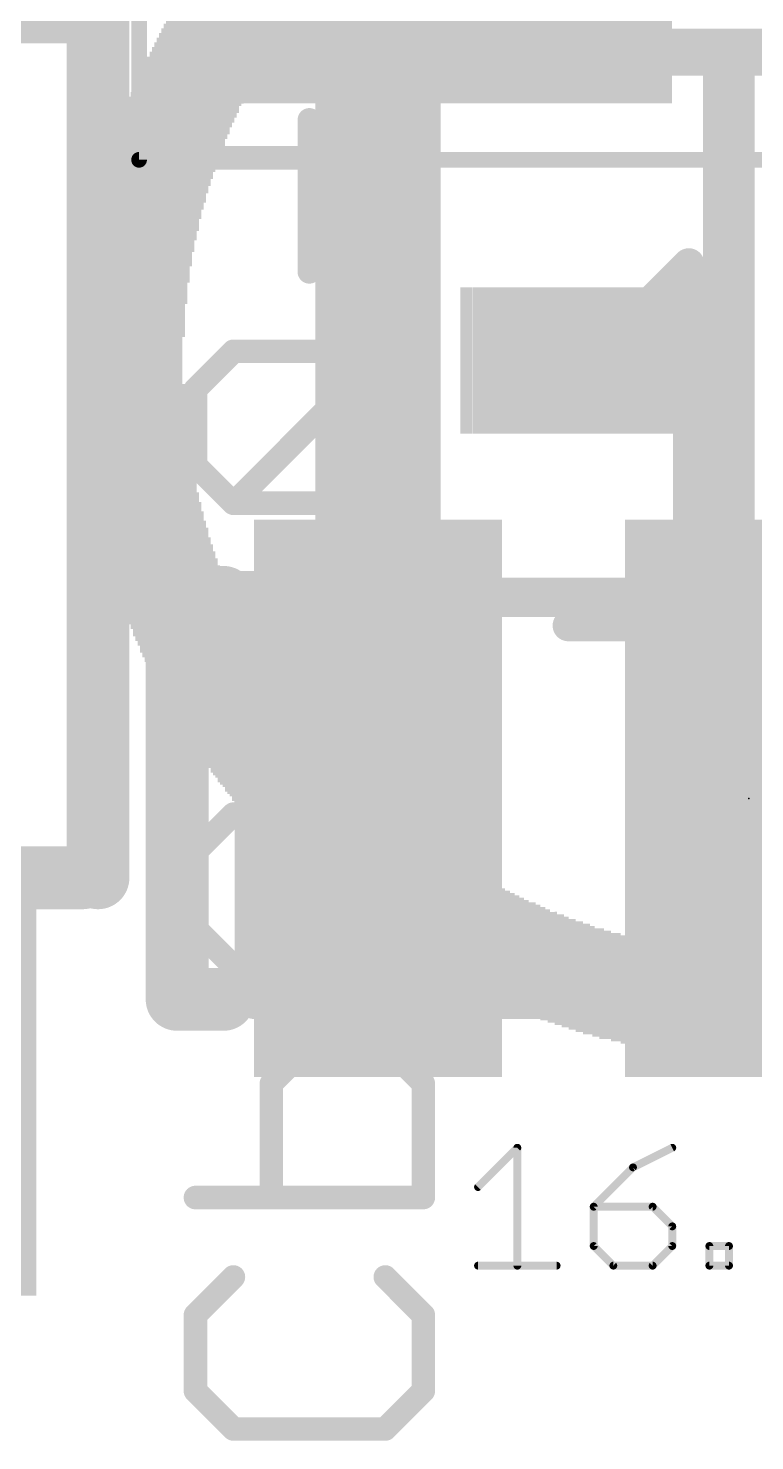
# Model space of a CAD drawing. Extents: x -7.5 to 53.1, y 33.1 to 75.6.
# Drawn here: x 25.354 to 27.705, y 41.229 to 45.797 of the extents above; entities that cross this region are included whole.
import ezdxf

# ---------------------------------------------------------------- set-up
doc = ezdxf.new("R2010")
doc.units = 0
for name, color, linetype in [('1', 22, 'CONTINUOUS'), ('21', 251, 'CONTINUOUS'), ('22', 2, 'CONTINUOUS'), ('23', 7, 'CONTINUOUS'), ('27', 253, 'CONTINUOUS'), ('28', 253, 'CONTINUOUS'), ('29', 253, 'CONTINUOUS'), ('30', 253, 'CONTINUOUS'), ('31', 253, 'CONTINUOUS'), ('39', 22, 'CONTINUOUS'), ('51', 53, 'CONTINUOUS'), ('52', 253, 'CONTINUOUS')]:
    doc.layers.add(name, color=color, linetype=linetype)

# ---------------------------------------------------------------- blocks, each defined once
blk = doc.blocks.new('RECT')
blk.add_solid([(-0.5, -0.5), (0.5, -0.5), (-0.5, 0.5), (0.5, 0.5)])

msp = doc.modelspace()

# ---------------------------------------------------------------- linework, layer by layer
at = {"layer": '1', "const_width": 0.4064}
msp.add_lwpolyline([(26.486, 43.307), (26.486, 46.105)], dxfattribs=at)
at = {"layer": '1', "const_width": 0.2032}
msp.add_lwpolyline([(26.3844, 43.307, 1), (26.5876, 43.307)], format="xyb", dxfattribs=at)
at = {"layer": '21', "const_width": 0.2032}
for points in [[(25.836, 42.657), (25.836, 43.957)], [(25.836, 43.957), (25.986, 43.957)], [(25.986, 42.657), (25.836, 42.657)]]:
    msp.add_lwpolyline(points, dxfattribs=at)
at = {"layer": '21', "const_width": 0.1016}
for points in [[(25.8868, 43.957, 1), (25.7852, 43.957)], [(25.836, 44.0078, 1), (25.836, 43.9062)], [(25.986, 43.9062, 1), (25.986, 44.0078)], [(25.836, 42.7078, 1), (25.836, 42.6062)], [(25.986, 42.6062, 1), (25.986, 42.7078)], [(25.7852, 42.657, 1), (25.8868, 42.657)]]:
    msp.add_lwpolyline(points, format="xyb", dxfattribs=at)
at = {"layer": '22', "const_width": 0.2032}
msp.add_lwpolyline([(25.58, 43.05), (25.58, 45.85)], dxfattribs=at)
at = {"layer": '22', "const_width": 0.1016}
msp.add_lwpolyline([(25.5292, 43.05, 1), (25.6308, 43.05)], format="xyb", dxfattribs=at)
at = {"layer": '23'}
msp.add_point((27.686, 43.307), dxfattribs=at)
at = {"layer": '27'}
for points, const_width in [([(27.1018, 44.6454), (27.4916, 45.0352)], 0.1016), ([(27.4916, 45.0352), (27.4916, 43.8658)], 0.1016), ([(27.1018, 43.8658), (27.8814, 43.8658)], 0.1016), ([(26.8097, 42.0499), (26.9368, 42.177)], 0.0254), ([(26.9368, 42.177), (26.9368, 41.7957)], 0.0254), ([(27.4381, 42.177), (27.311, 42.1135)], 0.0254), ([(27.311, 42.1135), (27.1839, 41.9864)], 0.0254), ([(27.1839, 41.9864), (27.1839, 41.8593)], 0.0254), ([(27.3746, 41.9864), (27.1839, 41.9864)], 0.0254), ([(27.4381, 41.9228), (27.3746, 41.9864)], 0.0254), ([(27.4381, 41.8593), (27.4381, 41.9228)], 0.0254), ([(27.1839, 41.8593), (27.2475, 41.7957)], 0.0254), ([(27.3746, 41.7957), (27.4381, 41.8593)], 0.0254), ([(27.5581, 41.7957), (27.5581, 41.8593)], 0.0254), ([(27.5581, 41.8593), (27.6217, 41.8593)], 0.0254), ([(27.6217, 41.8593), (27.6217, 41.7957)], 0.0254), ([(26.8097, 41.7957), (27.0639, 41.7957)], 0.0254), ([(27.2475, 41.7957), (27.3746, 41.7957)], 0.0254), ([(27.6217, 41.7957), (27.5581, 41.7957)], 0.0254)]:
    msp.add_lwpolyline(points, dxfattribs=dict(at, const_width=const_width))
for points, const_width in [([(27.517, 45.0352, 1), (27.4662, 45.0352)], 0.0508), ([(27.5096, 45.0172, 1), (27.4736, 45.0532)], 0.0508), ([(27.0838, 44.6634, 1), (27.1198, 44.6274)], 0.0508), ([(27.1018, 43.8912, 1), (27.1018, 43.8404)], 0.0508), ([(27.4662, 43.8658, 1), (27.517, 43.8658)], 0.0508), ([(26.9432, 42.177, 1), (26.9305, 42.177)], 0.0127), ([(26.9413, 42.1725, 1), (26.9323, 42.1815)], 0.0127), ([(27.441, 42.1713, 1), (27.4353, 42.1827)], 0.0127), ([(27.3082, 42.1191, 1), (27.3139, 42.1078)], 0.0127), ([(27.3155, 42.109, 1), (27.3065, 42.118)], 0.0127), ([(26.8052, 42.0544, 1), (26.8142, 42.0454)], 0.0127), ([(27.1839, 41.9927, 1), (27.1839, 41.98)], 0.0127), ([(27.1794, 41.9909, 1), (27.1884, 41.9819)], 0.0127), ([(27.1903, 41.9864, 1), (27.1776, 41.9864)], 0.0127), ([(27.3791, 41.9909, 1), (27.3701, 41.9819)], 0.0127), ([(27.3746, 41.98, 1), (27.3746, 41.9927)], 0.0127), ([(27.4445, 41.9228, 1), (27.4318, 41.9228)], 0.0127), ([(27.4336, 41.9183, 1), (27.4426, 41.9273)], 0.0127), ([(27.1884, 41.8637, 1), (27.1794, 41.8548)], 0.0127), ([(27.1776, 41.8593, 1), (27.1903, 41.8593)], 0.0127), ([(27.4318, 41.8593, 1), (27.4445, 41.8593)], 0.0127), ([(27.4426, 41.8548, 1), (27.4336, 41.8637)], 0.0127), ([(27.5645, 41.8593, 1), (27.5518, 41.8593)], 0.0127), ([(27.5581, 41.8656, 1), (27.5581, 41.8529)], 0.0127), ([(27.628, 41.8593, 1), (27.6153, 41.8593)], 0.0127), ([(27.6217, 41.8529, 1), (27.6217, 41.8656)], 0.0127), ([(26.8097, 41.8021, 1), (26.8097, 41.7894)], 0.0127), ([(26.9305, 41.7957, 1), (26.9432, 41.7957)], 0.0127), ([(27.0639, 41.7894, 1), (27.0639, 41.8021)], 0.0127), ([(27.2475, 41.8021, 1), (27.2475, 41.7894)], 0.0127), ([(27.243, 41.7912, 1), (27.2519, 41.8002)], 0.0127), ([(27.3701, 41.8002, 1), (27.3791, 41.7912)], 0.0127), ([(27.3746, 41.7894, 1), (27.3746, 41.8021)], 0.0127), ([(27.5581, 41.8021, 1), (27.5581, 41.7894)], 0.0127), ([(27.5518, 41.7957, 1), (27.5645, 41.7957)], 0.0127), ([(27.6153, 41.7957, 1), (27.628, 41.7957)], 0.0127), ([(27.6217, 41.7894, 1), (27.6217, 41.8021)], 0.0127)]:
    msp.add_lwpolyline(points, format="xyb", dxfattribs=dict(at, const_width=const_width))
at = {"layer": '28', "const_width": 0.0762}
for points in [[(26.2639, 45.0097), (26.2639, 45.5012)], [(25.8953, 45.3783), (26.6325, 45.3783)], [(26.6325, 45.3783), (26.2639, 45.0097)], [(26.0182, 44.7528), (25.8953, 44.6299)], [(26.5097, 44.7528), (26.0182, 44.7528)], [(26.0182, 44.2613), (26.5097, 44.7528)], [(26.6325, 44.6299), (26.5097, 44.7528)], [(25.8953, 44.6299), (25.8953, 44.3841)], [(26.6325, 44.3841), (26.6325, 44.6299)], [(25.8953, 44.3841), (26.0182, 44.2613)], [(26.5097, 44.2613), (26.6325, 44.3841)], [(26.0182, 44.2613), (26.5097, 44.2613)], [(26.0182, 44.0043), (25.8953, 43.8815)], [(26.141, 44.0043), (26.0182, 44.0043)], [(26.2639, 43.8815), (26.141, 44.0043)], [(26.3868, 44.0043), (26.2639, 43.8815)], [(26.5097, 44.0043), (26.3868, 44.0043)], [(26.6325, 43.8815), (26.5097, 44.0043)], [(25.8953, 43.8815), (25.8953, 43.6357)], [(26.2639, 43.6357), (26.2639, 43.8815)], [(26.6325, 43.6357), (26.6325, 43.8815)], [(25.8953, 43.6357), (26.0182, 43.5129)], [(26.141, 43.5129), (26.2639, 43.6357)], [(26.2639, 43.6357), (26.3868, 43.5129)], [(26.5097, 43.5129), (26.6325, 43.6357)], [(26.0182, 43.5129), (26.141, 43.5129)], [(26.3868, 43.5129), (26.5097, 43.5129)], [(25.8953, 43.1331), (26.0182, 43.2559)], [(26.0182, 43.2559), (26.5097, 43.2559)], [(26.2639, 42.8873), (26.2639, 43.2559)], [(26.5097, 43.2559), (26.6325, 43.1331)], [(25.8953, 42.8873), (25.8953, 43.1331)], [(26.6325, 43.1331), (26.6325, 42.8873)], [(26.0182, 42.7644), (25.8953, 42.8873)], [(26.3868, 42.7644), (26.2639, 42.8873)], [(26.6325, 42.8873), (26.5097, 42.7644)], [(26.5097, 42.7644), (26.3868, 42.7644)], [(26.2639, 42.5075), (26.141, 42.3846)], [(26.5097, 42.5075), (26.2639, 42.5075)], [(26.6325, 42.3846), (26.5097, 42.5075)], [(26.141, 42.3846), (26.141, 42.016)], [(26.6325, 42.016), (26.6325, 42.3846)], [(25.8953, 42.016), (26.6325, 42.016)], [(25.8953, 41.6362), (26.0182, 41.7591)], [(26.5097, 41.7591), (26.6325, 41.6362)], [(25.8953, 41.3905), (25.8953, 41.6362)], [(26.6325, 41.6362), (26.6325, 41.3905)], [(26.0182, 41.2676), (25.8953, 41.3905)], [(26.6325, 41.3905), (26.5097, 41.2676)], [(26.5097, 41.2676), (26.0182, 41.2676)]]:
    msp.add_lwpolyline(points, dxfattribs=at)
at = {"layer": '28', "const_width": 0.0381}
for points in [[(26.283, 45.5012, 1), (26.2449, 45.5012)], [(25.8953, 45.3973, 1), (25.8953, 45.3592)], [(26.646, 45.3648, 1), (26.6191, 45.3918)], [(26.6325, 45.3592, 1), (26.6325, 45.3973)], [(26.2504, 45.0232, 1), (26.2774, 44.9962)], [(26.2449, 45.0097, 1), (26.283, 45.0097)], [(26.0182, 44.7718, 1), (26.0182, 44.7337)], [(26.0316, 44.7393, 1), (26.0047, 44.7662)], [(26.5231, 44.7662, 1), (26.4962, 44.7393)], [(26.5231, 44.7393, 1), (26.4962, 44.7662)], [(26.5097, 44.7337, 1), (26.5097, 44.7718)], [(25.8818, 44.6434, 1), (25.9088, 44.6164)], [(25.9144, 44.6299, 1), (25.8763, 44.6299)], [(26.6516, 44.6299, 1), (26.6135, 44.6299)], [(26.6191, 44.6164, 1), (26.646, 44.6434)], [(25.9088, 44.3976, 1), (25.8818, 44.3707)], [(25.8763, 44.3841, 1), (25.9144, 44.3841)], [(26.6135, 44.3841, 1), (26.6516, 44.3841)], [(26.646, 44.3707, 1), (26.6191, 44.3976)], [(26.0182, 44.2803, 1), (26.0182, 44.2422)], [(26.0047, 44.2747, 1), (26.0316, 44.2478)], [(26.0047, 44.2478, 1), (26.0316, 44.2747)], [(26.4962, 44.2747, 1), (26.5231, 44.2478)], [(26.5097, 44.2422, 1), (26.5097, 44.2803)], [(26.0182, 44.0234, 1), (26.0182, 43.9853)], [(26.0316, 43.9909, 1), (26.0047, 44.0178)], [(26.1545, 44.0178, 1), (26.1276, 43.9909)], [(26.141, 43.9853, 1), (26.141, 44.0234)], [(26.3868, 44.0234, 1), (26.3868, 43.9853)], [(26.4003, 43.9909, 1), (26.3733, 44.0178)], [(26.5231, 44.0178, 1), (26.4962, 43.9909)], [(26.5097, 43.9853, 1), (26.5097, 44.0234)], [(25.8818, 43.8949, 1), (25.9088, 43.868)], [(25.9144, 43.8815, 1), (25.8763, 43.8815)], [(26.2504, 43.8949, 1), (26.2774, 43.868)], [(26.283, 43.8815, 1), (26.2449, 43.8815)], [(26.2504, 43.868, 1), (26.2774, 43.8949)], [(26.6516, 43.8815, 1), (26.6135, 43.8815)], [(26.6191, 43.868, 1), (26.646, 43.8949)], [(25.9088, 43.6492, 1), (25.8818, 43.6223)], [(26.2774, 43.6492, 1), (26.2504, 43.6223)], [(26.2774, 43.6223, 1), (26.2504, 43.6492)], [(26.646, 43.6223, 1), (26.6191, 43.6492)], [(25.8763, 43.6357, 1), (25.9144, 43.6357)], [(26.2449, 43.6357, 1), (26.283, 43.6357)], [(26.6135, 43.6357, 1), (26.6516, 43.6357)], [(26.0182, 43.5319, 1), (26.0182, 43.4938)], [(26.0047, 43.4994, 1), (26.0316, 43.5263)], [(26.1276, 43.5263, 1), (26.1545, 43.4994)], [(26.141, 43.4938, 1), (26.141, 43.5319)], [(26.3868, 43.5319, 1), (26.3868, 43.4938)], [(26.3733, 43.4994, 1), (26.4003, 43.5263)], [(26.4962, 43.5263, 1), (26.5231, 43.4994)], [(26.5097, 43.4938, 1), (26.5097, 43.5319)], [(26.0182, 43.275, 1), (26.0182, 43.2369)], [(26.0316, 43.2425, 1), (26.0047, 43.2694)], [(26.283, 43.2559, 1), (26.2449, 43.2559)], [(26.5231, 43.2694, 1), (26.4962, 43.2425)], [(26.5097, 43.2369, 1), (26.5097, 43.275)], [(25.9144, 43.1331, 1), (25.8763, 43.1331)], [(26.6516, 43.1331, 1), (26.6135, 43.1331)], [(25.8818, 43.1465, 1), (25.9088, 43.1196)], [(26.6191, 43.1196, 1), (26.646, 43.1465)], [(25.9088, 42.9008, 1), (25.8818, 42.8738)], [(25.8763, 42.8873, 1), (25.9144, 42.8873)], [(26.2774, 42.9008, 1), (26.2504, 42.8738)], [(26.2449, 42.8873, 1), (26.283, 42.8873)], [(26.6135, 42.8873, 1), (26.6516, 42.8873)], [(26.646, 42.8738, 1), (26.6191, 42.9008)], [(26.3868, 42.7835, 1), (26.3868, 42.7454)], [(26.5097, 42.7454, 1), (26.5097, 42.7835)], [(26.0047, 42.751, 1), (26.0316, 42.7779)], [(26.3733, 42.751, 1), (26.4003, 42.7779)], [(26.4962, 42.7779, 1), (26.5231, 42.751)], [(26.2639, 42.5266, 1), (26.2639, 42.4885)], [(26.2774, 42.494, 1), (26.2504, 42.521)], [(26.5231, 42.521, 1), (26.4962, 42.494)], [(26.5097, 42.4885, 1), (26.5097, 42.5266)], [(26.1601, 42.3846, 1), (26.122, 42.3846)], [(26.1276, 42.3981, 1), (26.1545, 42.3712)], [(26.6516, 42.3846, 1), (26.6135, 42.3846)], [(26.6191, 42.3712, 1), (26.646, 42.3981)], [(25.8953, 42.0351, 1), (25.8953, 41.997)], [(26.122, 42.016, 1), (26.1601, 42.016)], [(26.6135, 42.016, 1), (26.6516, 42.016)], [(26.6325, 41.997, 1), (26.6325, 42.0351)], [(26.0316, 41.7456, 1), (26.0047, 41.7726)], [(26.5231, 41.7726, 1), (26.4962, 41.7456)], [(25.8818, 41.6497, 1), (25.9088, 41.6227)], [(25.9144, 41.6362, 1), (25.8763, 41.6362)], [(26.6516, 41.6362, 1), (26.6135, 41.6362)], [(26.6191, 41.6227, 1), (26.646, 41.6497)], [(25.9088, 41.4039, 1), (25.8818, 41.377)], [(25.8763, 41.3905, 1), (25.9144, 41.3905)], [(26.6135, 41.3905, 1), (26.6516, 41.3905)], [(26.646, 41.377, 1), (26.6191, 41.4039)], [(26.0182, 41.2867, 1), (26.0182, 41.2486)], [(26.0047, 41.2541, 1), (26.0316, 41.2811)], [(26.4962, 41.2811, 1), (26.5231, 41.2541)], [(26.5097, 41.2486, 1), (26.5097, 41.2867)]]:
    msp.add_lwpolyline(points, format="xyb", dxfattribs=at)
at = {"layer": '39', "const_width": 0.0508}
for points in [[(25.713, 45.372), (25.713, 47.338)], [(29.659, 45.372), (25.713, 45.372)]]:
    msp.add_lwpolyline(points, dxfattribs=at)
at = {"layer": '39', "const_width": 0.0254}
for points in [[(25.713, 45.3847, 1), (25.713, 45.3593)], [(25.7003, 45.372, 1), (25.7257, 45.372)]]:
    msp.add_lwpolyline(points, format="xyb", dxfattribs=at)
at = {"layer": '51'}
for points, const_width in [([(27.276, 45.72), (28.096, 45.72)], 0.1524), ([(26.086, 43.957), (29.286, 43.957)], 0.127), ([(26.086, 42.657), (26.086, 43.957)], 0.127), ([(29.286, 42.657), (26.086, 42.657)], 0.127)]:
    msp.add_lwpolyline(points, dxfattribs=dict(at, const_width=const_width))
for points, const_width in [([(27.276, 45.7581, 1), (27.276, 45.6819)], 0.0762), ([(26.086, 43.9888, 1), (26.086, 43.9252)], 0.0635), ([(26.1178, 43.957, 1), (26.0543, 43.957)], 0.0635), ([(26.086, 42.6888, 1), (26.086, 42.6253)], 0.0635), ([(26.0543, 42.657, 1), (26.1178, 42.657)], 0.0635)]:
    msp.add_lwpolyline(points, format="xyb", dxfattribs=dict(at, const_width=const_width))
at = {"layer": '52', "const_width": 0.2032}
for points in [[(25.53, 45.85), (22.73, 45.85)], [(22.73, 43.05), (25.53, 43.05)]]:
    msp.add_lwpolyline(points, dxfattribs=at)
at = {"layer": '52', "const_width": 0.1016}
for points in [[(25.53, 45.7992, 1), (25.53, 45.9008)], [(25.53, 42.9992, 1), (25.53, 43.1008)]]:
    msp.add_lwpolyline(points, format="xyb", dxfattribs=at)

# ---------------------------------------------------------------- block references
at = {"layer": '1'}
for p, xscale, yscale in [((26.736, 46.355), 1.3, 1.5), ((26.486, 43.307), 0.7, 1.7), ((27.686, 43.307), 0.7, 1.7)]:
    msp.add_blockref('RECT', p, dxfattribs=dict(at, xscale=xscale, yscale=yscale))
at = {"layer": '22', "yscale": 0.0076, "rotation": 270}
for p, xscale in [((26.1391, 46.0032), 0.5486), ((26.1468, 46.0108), 0.5486), ((26.1544, 46.0223), 0.541), ((26.162, 46.0299), 0.541), ((26.1696, 46.0413), 0.5334), ((26.1772, 46.0489), 0.5334), ((26.0934, 45.9384), 0.5867), ((26.101, 45.9499), 0.5791), ((26.1087, 45.9613), 0.5715), ((26.1163, 45.9727), 0.5639), ((26.1239, 45.9804), 0.5639), ((26.1315, 45.9918), 0.5563), ((26.0553, 45.8775), 0.6172), ((26.0629, 45.8927), 0.602), ((26.0706, 45.9042), 0.5944), ((26.0782, 45.9118), 0.5944), ((26.0858, 45.927), 0.5944), ((26.0172, 45.8165), 0.6477), ((26.0248, 45.828), 0.6401), ((26.0325, 45.8394), 0.6325), ((26.0401, 45.8584), 0.6248), ((26.0477, 45.8661), 0.6248), ((25.9867, 45.7594), 0.6858), ((25.9944, 45.7746), 0.6706), ((26.002, 45.786), 0.6629), ((26.0096, 45.8051), 0.6553), ((25.9486, 45.6794), 0.7391), ((25.9563, 45.6984), 0.7315), ((25.9639, 45.7137), 0.7163), ((25.9715, 45.7289), 0.701), ((25.9791, 45.7403), 0.6934), ((25.9182, 45.607), 0.7925), ((25.9258, 45.626), 0.7849), ((25.9334, 45.6451), 0.762), ((25.941, 45.6641), 0.7544), ((25.8877, 45.5193), 0.8915), ((25.8953, 45.5422), 0.8611), ((25.9029, 45.5651), 0.8458), ((25.9105, 45.5879), 0.8153), ((25.8572, 45.3555), 1.1125), ((25.8648, 45.4165), 1.0211), ((25.8724, 45.4584), 0.9677), ((25.8801, 45.4889), 0.922), ((25.8267, 44.7231), 2.286), ((25.8343, 44.7231), 2.3165), ((25.842, 44.7192), 2.3393), ((25.8496, 44.7231), 2.3622), ((25.8039, 44.7231), 2.2098), ((25.8115, 44.7192), 2.2327), ((25.8191, 44.7192), 2.2631), ((25.781, 44.7192), 2.126), ((25.7886, 44.7192), 2.1565), ((25.7962, 44.7231), 2.1793), ((25.7581, 44.7192), 2.0345), ((25.7658, 44.7192), 2.065), ((25.7734, 44.7192), 2.0955), ((27.5412, 44.7231), 2.0574), ((27.5488, 44.7231), 2.0574), ((27.5565, 44.7231), 2.0574), ((27.5641, 44.7231), 2.0574), ((27.5717, 44.7231), 2.0574), ((27.5793, 44.7231), 2.0574), ((27.5869, 44.7231), 2.0574), ((27.5946, 44.7231), 2.0574), ((27.6022, 44.7231), 2.0574), ((27.6098, 44.7231), 2.0574), ((27.6174, 44.7231), 2.0574), ((27.625, 44.7231), 2.0574), ((27.6327, 44.7231), 2.0574), ((27.6403, 44.7231), 2.0574), ((27.6479, 44.7231), 2.0574), ((27.6555, 44.7231), 2.0574), ((27.6631, 44.7231), 2.0574), ((27.6708, 44.7231), 2.0574), ((27.6784, 44.7231), 2.0574), ((27.686, 44.7231), 2.0574), ((27.6936, 44.7231), 2.0574), ((27.7012, 44.7231), 2.0574), ((25.7353, 44.7192), 1.9431), ((25.7429, 44.7192), 1.9736), ((25.7505, 44.7192), 2.0041), ((25.7124, 44.7231), 1.844), ((25.72, 44.7192), 1.8821), ((25.7277, 44.7192), 1.9126), ((25.6896, 44.7231), 1.7374), ((25.6972, 44.7192), 1.7755), ((25.7048, 44.7192), 1.8059), ((25.6743, 44.7192), 1.6688), ((25.6819, 44.7231), 1.7069), ((25.6591, 44.7231), 1.585), ((25.6667, 44.7192), 1.6231), ((25.6362, 44.7231), 1.463), ((25.6438, 44.7192), 1.5011), ((25.6515, 44.7192), 1.5469), ((25.6286, 44.7192), 1.4097), ((25.6134, 44.7192), 1.3183), ((25.621, 44.7192), 1.364), ((25.5981, 44.7192), 1.2116), ((25.6057, 44.7231), 1.2649), ((25.5829, 44.7231), 1.0973), ((25.5905, 44.7192), 1.1506), ((25.5753, 44.7192), 1.0287), ((25.5676, 44.7192), 0.9677), ((25.56, 44.7192), 0.8915), ((25.5524, 44.7231), 0.8077), ((25.5448, 44.7192), 0.7239), ((25.5372, 44.7192), 0.6172), ((25.5295, 44.7231), 0.4877), ((26.7564, 44.7231), 0.4724), ((26.764, 44.7231), 0.4724), ((26.7716, 44.7231), 0.4724), ((26.7792, 44.7231), 0.4724), ((26.7868, 44.7231), 0.4724), ((26.7945, 44.7231), 0.4724), ((26.8021, 44.7231), 0.4724), ((26.8097, 44.7231), 0.4724), ((26.8173, 44.7231), 0.4724), ((26.8249, 44.7231), 0.4724), ((26.8326, 44.7231), 0.4724), ((26.8402, 44.7231), 0.4724), ((26.8478, 44.7231), 0.4724), ((26.8554, 44.7231), 0.4724), ((26.863, 44.7231), 0.4724), ((26.8707, 44.7231), 0.4724), ((26.8783, 44.7231), 0.4724), ((26.8859, 44.7231), 0.4724), ((26.8935, 44.7231), 0.4724), ((26.9011, 44.7231), 0.4724), ((26.9088, 44.7231), 0.4724), ((26.9164, 44.7231), 0.4724), ((26.924, 44.7231), 0.4724), ((26.9316, 44.7231), 0.4724), ((26.9392, 44.7231), 0.4724), ((26.9469, 44.7231), 0.4724), ((26.9545, 44.7231), 0.4724), ((26.9621, 44.7231), 0.4724), ((26.9697, 44.7231), 0.4724), ((26.9773, 44.7231), 0.4724), ((26.985, 44.7231), 0.4724), ((26.9926, 44.7231), 0.4724), ((27.0002, 44.7231), 0.4724), ((27.0078, 44.7231), 0.4724), ((27.0154, 44.7231), 0.4724), ((27.0231, 44.7231), 0.4724), ((27.0307, 44.7231), 0.4724), ((27.0383, 44.7231), 0.4724), ((27.0459, 44.7231), 0.4724), ((27.0535, 44.7231), 0.4724), ((27.0612, 44.7231), 0.4724), ((27.0688, 44.7231), 0.4724), ((27.0764, 44.7231), 0.4724), ((27.084, 44.7231), 0.4724), ((27.0916, 44.7231), 0.4724), ((27.0993, 44.7231), 0.4724), ((27.1069, 44.7231), 0.4724), ((27.1145, 44.7231), 0.4724), ((27.1221, 44.7231), 0.4724), ((27.1297, 44.7231), 0.4724), ((27.1374, 44.7231), 0.4724), ((27.145, 44.7231), 0.4724), ((27.1526, 44.7231), 0.4724), ((27.1602, 44.7231), 0.4724), ((27.1678, 44.7231), 0.4724), ((27.1755, 44.7231), 0.4724), ((27.1831, 44.7231), 0.4724), ((27.1907, 44.7231), 0.4724), ((27.1983, 44.7231), 0.4724), ((27.2059, 44.7231), 0.4724), ((27.2136, 44.7231), 0.4724), ((27.2212, 44.7231), 0.4724), ((27.2288, 44.7231), 0.4724), ((27.2364, 44.7231), 0.4724), ((27.244, 44.7231), 0.4724), ((27.2517, 44.7231), 0.4724), ((27.2593, 44.7231), 0.4724), ((27.2669, 44.7231), 0.4724), ((27.2745, 44.7231), 0.4724), ((27.2821, 44.7231), 0.4724), ((27.2898, 44.7231), 0.4724), ((27.2974, 44.7231), 0.4724), ((27.305, 44.7231), 0.4724), ((27.3126, 44.7231), 0.4724), ((27.3202, 44.7231), 0.4724), ((27.3279, 44.7231), 0.4724), ((27.3355, 44.7231), 0.4724), ((27.3431, 44.7231), 0.4724), ((27.3507, 44.7231), 0.4724), ((27.3583, 44.7231), 0.4724), ((27.366, 44.7231), 0.4724), ((27.3736, 44.7231), 0.4724), ((27.3812, 44.7231), 0.4724), ((27.3888, 44.7231), 0.4724), ((27.3964, 44.7231), 0.4724), ((27.4041, 44.7231), 0.4724), ((27.4117, 44.7231), 0.4724), ((27.4193, 44.7231), 0.4724), ((27.4269, 44.7231), 0.4724), ((27.4345, 44.7231), 0.4724), ((27.4422, 44.7231), 0.4724), ((27.4498, 44.7231), 0.4724), ((27.4574, 44.7231), 0.4724), ((27.465, 44.7231), 0.4724), ((27.4726, 44.7231), 0.4724), ((27.4803, 44.7231), 0.4724), ((27.4879, 44.7231), 0.4724), ((27.4955, 44.7231), 0.4724), ((27.5031, 44.7231), 0.4724), ((27.5107, 44.7231), 0.4724), ((27.5184, 44.7231), 0.4724), ((27.526, 44.7231), 0.4724), ((27.5336, 44.7231), 0.4724), ((25.5219, 44.7192), 0.3277), ((25.8572, 44.0868), 1.1201), ((25.8648, 44.022), 1.0211), ((25.8724, 43.9839), 0.9601), ((25.8801, 43.9534), 0.9296), ((25.8877, 43.9268), 0.8915), ((25.8953, 43.9001), 0.8687), ((25.9029, 43.8772), 0.8382), ((25.9105, 43.8544), 0.823), ((25.9182, 43.8353), 0.8001), ((25.9258, 43.8125), 0.7849), ((25.9334, 43.7972), 0.7696), ((25.941, 43.7782), 0.7468), ((25.9486, 43.7591), 0.7391), ((25.9563, 43.7439), 0.7239), ((25.9639, 43.7286), 0.7087), ((25.9715, 43.7096), 0.701), ((25.9791, 43.6982), 0.6934), ((25.9867, 43.6829), 0.6782), ((25.9944, 43.6639), 0.6706), ((26.002, 43.6524), 0.6629), ((26.0096, 43.641), 0.6553), ((26.0172, 43.622), 0.6477), ((26.0248, 43.6105), 0.6401), ((26.0325, 43.5991), 0.6325), ((26.0401, 43.5877), 0.6248), ((26.0477, 43.5724), 0.6248), ((26.0553, 43.561), 0.6172), ((26.0629, 43.5496), 0.6096), ((26.0706, 43.5381), 0.602), ((26.0782, 43.5267), 0.5944), ((26.0858, 43.5153), 0.5867), ((26.0934, 43.5038), 0.5791), ((26.101, 43.4924), 0.5715), ((26.1087, 43.4848), 0.5715), ((26.1163, 43.4696), 0.5715), ((26.1239, 43.4581), 0.5639), ((26.1315, 43.4505), 0.5639), ((26.1391, 43.4391), 0.5563), ((26.1468, 43.4276), 0.5486), ((26.1544, 43.42), 0.5486), ((26.162, 43.4086), 0.541), ((26.1696, 43.401), 0.541), ((26.1772, 43.3895), 0.5334), ((26.1849, 43.3819), 0.5334), ((26.1925, 43.3705), 0.5258), ((26.2001, 43.3629), 0.5258), ((26.2077, 43.3514), 0.5182), ((26.2153, 43.3438), 0.5182), ((26.223, 43.3362), 0.5182), ((26.2306, 43.3248), 0.5105), ((26.2382, 43.3172), 0.5105), ((26.2458, 43.3095), 0.5105), ((26.2534, 43.2981), 0.5029), ((26.2611, 43.2943), 0.4953), ((26.2687, 43.2867), 0.4953), ((26.2763, 43.2752), 0.4877), ((26.2839, 43.2676), 0.4877), ((26.2915, 43.26), 0.4877), ((26.2992, 43.2524), 0.4877), ((26.3068, 43.2448), 0.4877), ((26.3144, 43.2333), 0.4801), ((26.322, 43.2295), 0.4724), ((26.3296, 43.2219), 0.4724), ((26.3373, 43.2143), 0.4724), ((26.3449, 43.2067), 0.4724), ((26.3525, 43.199), 0.4724), ((26.3601, 43.1952), 0.4648), ((26.3677, 43.1838), 0.4572), ((26.3754, 43.1762), 0.4572), ((26.383, 43.1686), 0.4572), ((26.3906, 43.1609), 0.4572), ((26.3982, 43.1571), 0.4496), ((26.4058, 43.1495), 0.4496), ((26.4135, 43.1419), 0.4496), ((26.4211, 43.1343), 0.4496), ((26.4287, 43.1305), 0.442), ((26.4363, 43.1228), 0.442), ((26.4439, 43.1152), 0.442), ((26.4516, 43.1076), 0.442), ((26.4592, 43.1038), 0.4343), ((26.4668, 43.1), 0.442), ((26.4744, 43.0924), 0.442), ((26.482, 43.0847), 0.442), ((26.4897, 43.0809), 0.4343), ((26.4973, 43.0733), 0.4343), ((26.5049, 43.0657), 0.4343), ((26.5125, 43.0619), 0.4267), ((26.5201, 43.0543), 0.4267), ((26.5278, 43.0466), 0.4267), ((26.5354, 43.0428), 0.4191), ((26.543, 43.039), 0.4267), ((26.5506, 43.0314), 0.4267), ((26.5582, 43.0276), 0.4191), ((26.5659, 43.02), 0.4191), ((26.5735, 43.0124), 0.4191), ((26.5811, 43.0085), 0.4115), ((26.5887, 43.0047), 0.4191), ((26.5963, 43.0009), 0.4115), ((26.604, 42.9933), 0.4115), ((26.6116, 42.9857), 0.4115), ((26.6192, 42.9857), 0.4115), ((26.6268, 42.9781), 0.4115), ((26.6344, 42.9743), 0.4039), ((26.6421, 42.9666), 0.4039), ((26.6497, 42.9628), 0.4115), ((26.6573, 42.959), 0.4039), ((26.6649, 42.9514), 0.4039), ((26.6725, 42.9476), 0.3962), ((26.6802, 42.9438), 0.4039), ((26.6878, 42.94), 0.3962), ((26.6954, 42.9323), 0.3962), ((26.703, 42.9323), 0.3962), ((26.7106, 42.9247), 0.3962), ((26.7183, 42.9171), 0.3962), ((26.7259, 42.9171), 0.3962), ((26.7335, 42.9133), 0.3886), ((26.7411, 42.9057), 0.3886), ((26.7487, 42.9019), 0.3962), ((26.7564, 42.8981), 0.3886), ((26.764, 42.8942), 0.3962), ((26.7716, 42.8904), 0.3886), ((26.7792, 42.8828), 0.3886), ((26.7868, 42.8828), 0.3886), ((26.7945, 42.8752), 0.3886), ((26.8021, 42.8714), 0.381), ((26.8097, 42.8676), 0.3886), ((26.8173, 42.8638), 0.381), ((26.8249, 42.86), 0.3886), ((26.8326, 42.8561), 0.381), ((26.8402, 42.8561), 0.381), ((26.8478, 42.8485), 0.381), ((26.8554, 42.8447), 0.3734), ((26.863, 42.8409), 0.381), ((26.8707, 42.8371), 0.3734), ((26.8783, 42.8333), 0.381), ((26.8859, 42.8295), 0.3734), ((26.8935, 42.8295), 0.3734), ((26.9011, 42.8219), 0.3734), ((26.9088, 42.8219), 0.3734), ((26.9164, 42.8142), 0.3734), ((26.924, 42.8142), 0.3734), ((26.9316, 42.8066), 0.3734), ((26.9392, 42.8066), 0.3734), ((26.9469, 42.8028), 0.3658), ((26.9545, 42.799), 0.3734), ((26.9621, 42.7952), 0.3658), ((26.9697, 42.7952), 0.3658), ((26.9773, 42.7876), 0.3658), ((26.985, 42.7876), 0.3658), ((26.9926, 42.7838), 0.3734), ((27.0002, 42.7799), 0.3658), ((27.0078, 42.7799), 0.3658), ((27.0154, 42.7723), 0.3658), ((27.0231, 42.7723), 0.3658), ((27.0307, 42.7685), 0.3581), ((27.0383, 42.7647), 0.3658), ((27.0459, 42.7609), 0.3581), ((27.0535, 42.7609), 0.3581), ((27.0612, 42.7571), 0.3658), ((27.0688, 42.7533), 0.3581), ((27.0764, 42.7533), 0.3581), ((27.084, 42.7495), 0.3658), ((27.0916, 42.7457), 0.3581), ((27.0993, 42.7457), 0.3581), ((27.1069, 42.738), 0.3581), ((27.1145, 42.738), 0.3581), ((27.1221, 42.738), 0.3581), ((27.1297, 42.7304), 0.3581), ((27.1374, 42.7304), 0.3581), ((27.145, 42.7304), 0.3581), ((27.1526, 42.7228), 0.3581), ((27.1602, 42.7228), 0.3581), ((27.1678, 42.7228), 0.3581), ((27.1755, 42.719), 0.3505), ((27.1831, 42.7152), 0.3581), ((27.1907, 42.7114), 0.3505), ((27.1983, 42.7114), 0.3505), ((27.2059, 42.7076), 0.3581), ((27.2136, 42.7076), 0.3581), ((27.2212, 42.7037), 0.3505), ((27.2288, 42.7037), 0.3505), ((27.2364, 42.7037), 0.3505), ((27.244, 42.6961), 0.3505), ((27.2517, 42.6961), 0.3505), ((27.2593, 42.6961), 0.3505), ((27.2669, 42.6961), 0.3505), ((27.2745, 42.6885), 0.3505), ((27.2821, 42.6885), 0.3505), ((27.2898, 42.6885), 0.3505), ((27.2974, 42.6885), 0.3505), ((27.305, 42.6809), 0.3505), ((27.3126, 42.6809), 0.3505), ((27.3202, 42.6809), 0.3505), ((27.3279, 42.6809), 0.3505), ((27.3355, 42.6771), 0.3429), ((27.3431, 42.6733), 0.3505), ((27.3507, 42.6733), 0.3505), ((27.3583, 42.6733), 0.3505), ((27.366, 42.6695), 0.3429), ((27.3736, 42.6695), 0.3429), ((27.3812, 42.6695), 0.3429), ((27.3888, 42.6656), 0.3505), ((27.3964, 42.6656), 0.3505), ((27.4041, 42.6618), 0.3429), ((27.4117, 42.6618), 0.3429), ((27.4193, 42.6618), 0.3429), ((27.4269, 42.6618), 0.3429), ((27.4345, 42.658), 0.3505), ((27.4422, 42.6542), 0.3429), ((27.4498, 42.6542), 0.3429), ((27.4574, 42.6542), 0.3429), ((27.465, 42.6542), 0.3429), ((27.4726, 42.6542), 0.3429), ((27.4803, 42.6542), 0.3429), ((27.4879, 42.6466), 0.3429), ((27.4955, 42.6466), 0.3429), ((27.5031, 42.6466), 0.3429), ((27.5107, 42.6466), 0.3429), ((27.5184, 42.6466), 0.3429), ((27.526, 42.6466), 0.3429), ((27.5336, 42.6466), 0.3429), ((27.5412, 42.6428), 0.3353), ((27.5488, 42.6428), 0.3353), ((27.5565, 42.639), 0.3429), ((27.5641, 42.639), 0.3429), ((27.5717, 42.639), 0.3429), ((27.5793, 42.639), 0.3429), ((27.5869, 42.639), 0.3429), ((27.5946, 42.639), 0.3429), ((27.6022, 42.639), 0.3429), ((27.6098, 42.639), 0.3429), ((27.6174, 42.6352), 0.3353), ((27.625, 42.6352), 0.3353), ((27.6327, 42.6352), 0.3353), ((27.6403, 42.6352), 0.3353), ((27.6479, 42.6314), 0.3429), ((27.6555, 42.6314), 0.3429), ((27.6631, 42.6314), 0.3429), ((27.6708, 42.6314), 0.3429), ((27.6784, 42.6314), 0.3429), ((27.686, 42.6314), 0.3429), ((27.6936, 42.6314), 0.3429), ((27.7012, 42.6314), 0.3429)]:
    msp.add_blockref('RECT', p, dxfattribs=dict(at, xscale=xscale))
at = {"layer": '29'}
for p, xscale, yscale in [((26.736, 46.355), 1.4016, 1.6016), ((26.486, 43.307), 0.8016, 1.8016), ((27.686, 43.307), 0.8016, 1.8016)]:
    msp.add_blockref('RECT', p, dxfattribs=dict(at, xscale=xscale, yscale=yscale))
at = {"layer": '30', "xscale": 0.5516, "yscale": 1.4016}
msp.add_blockref('RECT', (25.105, 42.4), dxfattribs=at)
at = {"layer": '31'}
for p, xscale, yscale in [((26.736, 46.355), 1.3, 1.5), ((26.486, 43.307), 0.7, 1.7), ((27.686, 43.307), 0.7, 1.7)]:
    msp.add_blockref('RECT', p, dxfattribs=dict(at, xscale=xscale, yscale=yscale))
at = {"layer": '51', "xscale": 0.65, "yscale": 1.4}
msp.add_blockref('RECT', (26.9442, 46.3565), dxfattribs=at)

doc.saveas('drawing.dxf')
